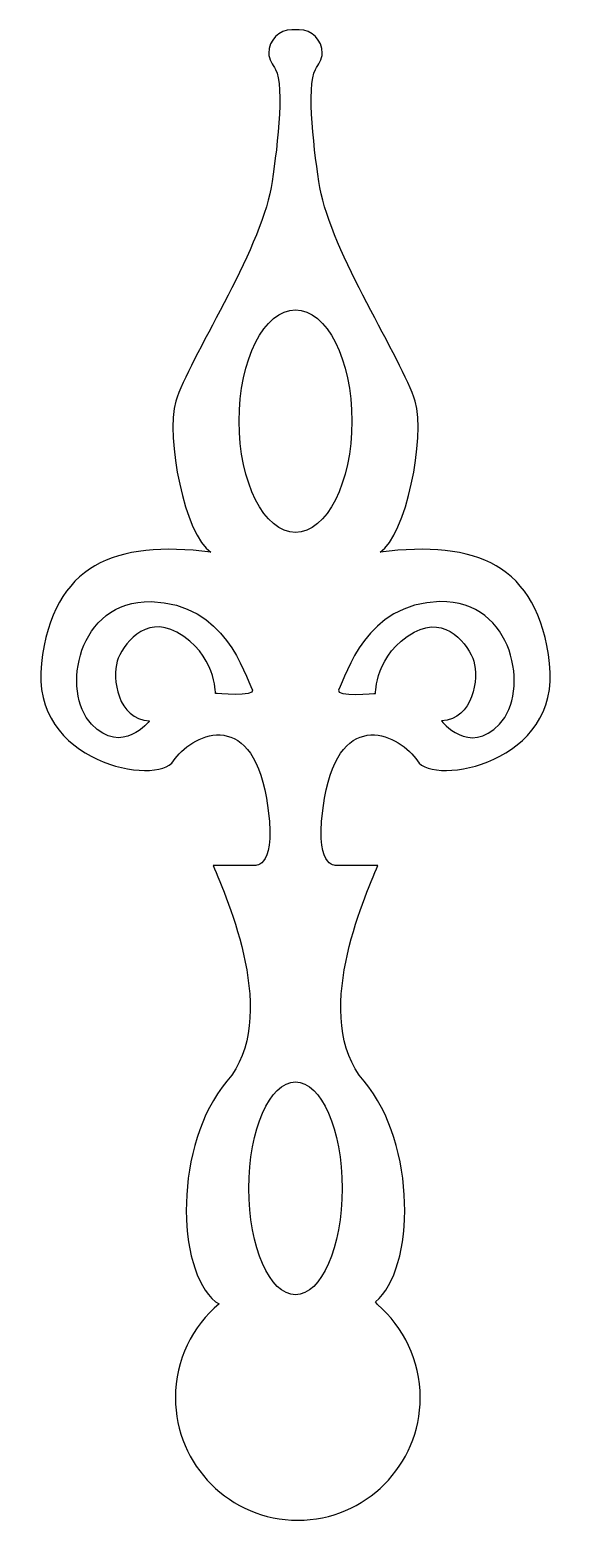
# Model space of a CAD drawing. Header units: centimetres. Extents: x -3.6 to 3.6, y -10 to 10.
import ezdxf

# ---------------------------------------------------------------- set-up
doc = ezdxf.new("R2010")
doc.units = ezdxf.units.CM
doc.header["$MEASUREMENT"] = 0
doc.layers.add('Camada 1', color=7, linetype='Continuous')

msp = doc.modelspace()

# ---------------------------------------------------------------- linework, layer by layer
at = {"layer": 'Camada 1', "color": 7, "lineweight": 25}
for centre, major_axis, ratio in [((0, 4.74711), (0, 1.4919), 0.5072659), ((0, -5.54523), (0, 1.42703), 0.43938109)]:
    msp.add_ellipse(centre, major_axis=major_axis, ratio=ratio, dxfattribs=at)
at = {"layer": 'Camada 1'}
msp.add_open_spline([(1.09852, -7.104), (1.45089, -7.40541), (1.67433, -7.85333), (1.67433, -8.35342), (1.67433, -8.35342), (1.67433, -9.26102), (0.93858, -9.99667), (0.03106, -9.99667), (0.03106, -9.99667), (-0.87646, -9.99667), (-1.61221, -9.261), (-1.61221, -8.35342), (-1.61221, -8.35342), (-1.61221, -7.84733), (-1.38342, -7.39468), (-1.02367, -7.09329), (-1.02367, -7.09329), (-1.02367, -7.09329), (-1.0754, -7.06665), (-1.0754, -7.06665), (-1.0754, -7.06665), (-1.60473, -6.63078), (-1.63587, -4.9493), (-0.91969, -4.10858), (-0.91969, -4.10858), (-0.20352, -3.26787), (-0.91969, -1.64872), (-1.10651, -1.21287), (-1.10651, -1.21287), (-1.10651, -1.21287), (-0.54605, -1.21286), (-0.54605, -1.21286), (-0.54605, -1.21286), (-0.54605, -1.21286), (-0.22678, -1.26168), (-0.39034, -0.30984), (-0.39034, -0.30984), (-0.60542, 0.94167), (-1.41788, 0.53087), (-1.63584, 0.18834), (-1.63584, 0.18834), (-1.8538, -0.15416), (-3.56635, 0.15722), (-3.41069, 1.49612), (-3.41069, 1.49612), (-3.25503, 2.83502), (-2.41427, 3.14643), (-1.13765, 2.9907), (-1.13765, 2.9907), (-1.48018, 3.20858), (-1.75135, 4.53089), (-1.60472, 5.01468), (-1.60472, 5.01468), (-1.43499, 5.57464), (-0.47569, 7.01744), (-0.32808, 7.87935), (-0.32808, 7.87935), (-0.25659, 8.29681), (-0.14126, 9.24936), (-0.26802, 9.46518), (-0.26802, 9.46518), (-0.30834, 9.53387), (-0.3592, 9.59932), (-0.3592, 9.68531), (-0.3592, 9.68531), (-0.35922, 9.85728), (-0.21984, 9.99666), (-0.04789, 9.99666), (-0.04789, 9.99666), (-0.04789, 9.99666), (0.04786, 9.99666), (0.04786, 9.99666), (0.04786, 9.99666), (0.21981, 9.99666), (0.3592, 9.85728), (0.3592, 9.68532), (0.3592, 9.68532), (0.3592, 9.59933), (0.30835, 9.53387), (0.26802, 9.46519), (0.26802, 9.46519), (0.14126, 9.2494), (0.25659, 8.29682), (0.32811, 7.87936), (0.32811, 7.87936), (0.47575, 7.01745), (1.43502, 5.57465), (1.60478, 5.01469), (1.60478, 5.01469), (1.75136, 4.5309), (1.48021, 3.20859), (1.13771, 2.99071), (1.13771, 2.99071), (2.41438, 3.14644), (3.25506, 2.83503), (3.41075, 1.49613), (3.41075, 1.49613), (3.56644, 0.15723), (1.85386, -0.15418), (1.6359, 0.18835), (1.6359, 0.18835), (1.41794, 0.53088), (0.60548, 0.94167), (0.39037, -0.30983), (0.39037, -0.30983), (0.22678, -1.26167), (0.54608, -1.21285), (0.54608, -1.21285), (0.54608, -1.21285), (0.54608, -1.21285), (1.10651, -1.21286), (1.10651, -1.21286), (1.10651, -1.21286), (0.91971, -1.64873), (0.20354, -3.26785), (0.91971, -4.10857), (0.91971, -4.10857), (1.63586, -4.94926), (1.60477, -6.63076), (1.07544, -7.06664), (1.07544, -7.06664), (1.07544, -7.06664), (1.09852, -7.104), (1.09852, -7.104)], degree=3, knots=[0, 0, 0, 0, 0.03125, 0.03125, 0.03125, 0.03125, 0.0625, 0.0625, 0.0625, 0.0625, 0.09375, 0.09375, 0.09375, 0.09375, 0.125, 0.125, 0.125, 0.125, 0.15625, 0.15625, 0.15625, 0.15625, 0.1875, 0.1875, 0.1875, 0.1875, 0.21875, 0.21875, 0.21875, 0.21875, 0.25, 0.25, 0.25, 0.25, 0.28125, 0.28125, 0.28125, 0.28125, 0.3125, 0.3125, 0.3125, 0.3125, 0.34375, 0.34375, 0.34375, 0.34375, 0.375, 0.375, 0.375, 0.375, 0.40625, 0.40625, 0.40625, 0.40625, 0.4375, 0.4375, 0.4375, 0.4375, 0.46875, 0.46875, 0.46875, 0.46875, 0.5, 0.5, 0.5, 0.5, 0.53125, 0.53125, 0.53125, 0.53125, 0.5625, 0.5625, 0.5625, 0.5625, 0.59375, 0.59375, 0.59375, 0.59375, 0.625, 0.625, 0.625, 0.625, 0.65625, 0.65625, 0.65625, 0.65625, 0.6875, 0.6875, 0.6875, 0.6875, 0.71875, 0.71875, 0.71875, 0.71875, 0.75, 0.75, 0.75, 0.75, 0.78125, 0.78125, 0.78125, 0.78125, 0.8125, 0.8125, 0.8125, 0.8125, 0.84375, 0.84375, 0.84375, 0.84375, 0.875, 0.875, 0.875, 0.875, 0.90625, 0.90625, 0.90625, 0.90625, 0.9375, 0.9375, 0.9375, 0.9375, 1, 1, 1, 1], dxfattribs=at)
at = {"layer": 'Camada 1', "color": 7, "lineweight": 25}
for points in [[(-0.57671, 1.13621), (-0.68691, 1.35671), (-0.94427, 2.30376), (-1.93889, 2.32538), (-1.93889, 2.32538), (-2.93351, 2.347), (-3.14973, 1.1146), (-2.73891, 0.68214), (-2.73891, 0.68214), (-2.32809, 0.24968), (-1.96051, 0.72537), (-1.96051, 0.72537), (-1.96051, 0.72537), (-2.39297, 0.74699), (-2.46023, 1.30131), (-2.39297, 1.52539), (-2.39297, 1.52539), (-2.32809, 1.74163), (-2.02538, 2.15248), (-1.59298, 1.91462), (-1.59298, 1.91462), (-1.06656, 1.62511), (-1.07405, 1.0929), (-1.07405, 1.0929), (-1.07405, 1.0929), (-1.07405, 1.0929), (-0.53348, 1.04967), (-0.57671, 1.13621)], [(0.57669, 1.13621), (0.68689, 1.35671), (0.94425, 2.30376), (1.93887, 2.32538), (1.93887, 2.32538), (2.93349, 2.347), (3.14976, 1.11459), (2.73889, 0.68211), (2.73889, 0.68211), (2.32804, 0.24965), (1.96049, 0.72534), (1.96049, 0.72534), (1.96049, 0.72534), (2.39295, 0.74696), (2.46021, 1.30128), (2.39295, 1.52536), (2.39295, 1.52536), (2.32805, 1.7416), (2.02539, 2.15245), (1.59296, 1.91459), (1.59296, 1.91459), (1.06654, 1.62508), (1.07403, 1.09287), (1.07403, 1.09287), (1.07403, 1.09287), (1.07403, 1.09287), (0.53345, 1.04967), (0.57669, 1.13621)]]:
    msp.add_open_spline(points, degree=3, knots=[0, 0, 0, 0, 0.125, 0.125, 0.125, 0.125, 0.25, 0.25, 0.25, 0.25, 0.375, 0.375, 0.375, 0.375, 0.5, 0.5, 0.5, 0.5, 0.625, 0.625, 0.625, 0.625, 0.75, 0.75, 0.75, 0.75, 1, 1, 1, 1], dxfattribs=at)

doc.saveas('drawing.dxf')
